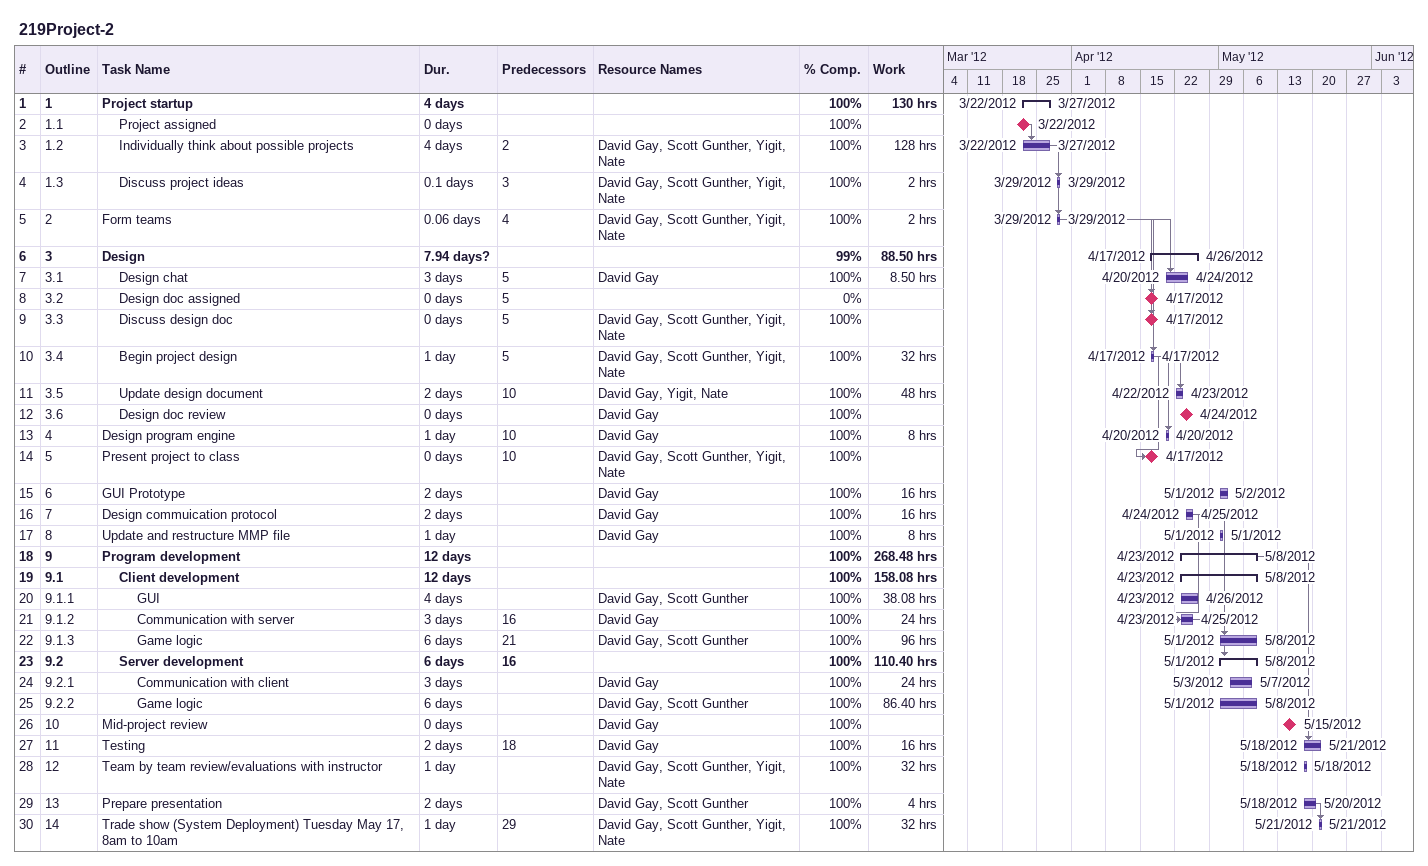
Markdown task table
219Project-2

| ID | WBS | Task | Duration | Start | Finish | Predecessors | Resources | % complete | Work (h) |
|---|---|---|---|---|---|---|---|---|---|
| 1 | 1 | **Project startup** | 4d | 2012-03-22 | 2012-03-27 |  |  | 100 | 130 |
| 2 | 1.1 | Project assigned | 0d | 2012-03-22 | 2012-03-22 |  |  | 100 |  |
| 3 | 1.2 | Individually think about possible projects | 4d | 2012-03-22 | 2012-03-27 | 2 | David Gay, Scott Gunther, Yigit, Nate | 100 | 128 |
| 4 | 1.3 | Discuss project ideas | 0.1d | 2012-03-29 | 2012-03-29 | 3 | David Gay, Scott Gunther, Yigit, Nate | 100 | 2 |
| 5 | 2 | Form teams | 0.06d | 2012-03-29 | 2012-03-29 | 4 | David Gay, Scott Gunther, Yigit, Nate | 100 | 2 |
| 6 | 3 | **Design** | 7.94d? | 2012-04-17 | 2012-04-26 |  |  | 99 | 88.50 |
| 7 | 3.1 | Design chat | 3d | 2012-04-20 | 2012-04-24 | 5 | David Gay | 100 | 8.50 |
| 8 | 3.2 | Design doc assigned | 0d | 2012-04-17 | 2012-04-17 | 5 |  | 0 |  |
| 9 | 3.3 | Discuss design doc | 0d | 2012-04-17 | 2012-04-17 | 5 | David Gay, Scott Gunther, Yigit, Nate | 100 |  |
| 10 | 3.4 | Begin project design | 1d | 2012-04-17 | 2012-04-17 | 5 | David Gay, Scott Gunther, Yigit, Nate | 100 | 32 |
| 11 | 3.5 | Update design document | 2d | 2012-04-22 | 2012-04-23 | 10 | David Gay, Yigit, Nate | 100 | 48 |
| 12 | 3.6 | Design doc review | 0d | 2012-04-24 | 2012-04-24 |  | David Gay | 100 |  |
| 13 | 4 | Design program engine | 1d | 2012-04-20 | 2012-04-20 | 10 | David Gay | 100 | 8 |
| 14 | 5 | Present project to class | 0d | 2012-04-17 | 2012-04-17 | 10 | David Gay, Scott Gunther, Yigit, Nate | 100 |  |
| 15 | 6 | GUI Prototype | 2d | 2012-05-01 | 2012-05-02 |  | David Gay | 100 | 16 |
| 16 | 7 | Design commuication protocol | 2d | 2012-04-24 | 2012-04-25 |  | David Gay | 100 | 16 |
| 17 | 8 | Update and restructure MMP file | 1d | 2012-05-01 | 2012-05-01 |  | David Gay | 100 | 8 |
| 18 | 9 | **Program development** | 12d | 2012-04-23 | 2012-05-08 |  |  | 100 | 268.48 |
| 19 | 9.1 | **Client development** | 12d | 2012-04-23 | 2012-05-08 |  |  | 100 | 158.08 |
| 20 | 9.1.1 | GUI | 4d | 2012-04-23 | 2012-04-26 |  | David Gay, Scott Gunther | 100 | 38.08 |
| 21 | 9.1.2 | Communication with server | 3d | 2012-04-23 | 2012-04-25 | 16 | David Gay | 100 | 24 |
| 22 | 9.1.3 | Game logic | 6d | 2012-05-01 | 2012-05-08 | 21 | David Gay, Scott Gunther | 100 | 96 |
| 23 | 9.2 | **Server development** | 6d | 2012-05-01 | 2012-05-08 | 16 |  | 100 | 110.40 |
| 24 | 9.2.1 | Communication with client | 3d | 2012-05-03 | 2012-05-07 |  | David Gay | 100 | 24 |
| 25 | 9.2.2 | Game logic | 6d | 2012-05-01 | 2012-05-08 |  | David Gay, Scott Gunther | 100 | 86.40 |
| 26 | 10 | Mid-project review | 0d | 2012-05-15 | 2012-05-15 |  | David Gay | 100 |  |
| 27 | 11 | Testing | 2d | 2012-05-18 | 2012-05-21 | 18 | David Gay | 100 | 16 |
| 28 | 12 | Team by team review/evaluations with instructor | 1d | 2012-05-18 | 2012-05-18 |  | David Gay, Scott Gunther, Yigit, Nate | 100 | 32 |
| 29 | 13 | Prepare presentation | 2d | 2012-05-18 | 2012-05-20 |  | David Gay, Scott Gunther | 100 | 4 |
| 30 | 14 | Trade show (System Deployment) Tuesday May 17, 8am to 10am | 1d | 2012-05-21 | 2012-05-21 | 29 | David Gay, Scott Gunther, Yigit, Nate | 100 | 32 |
